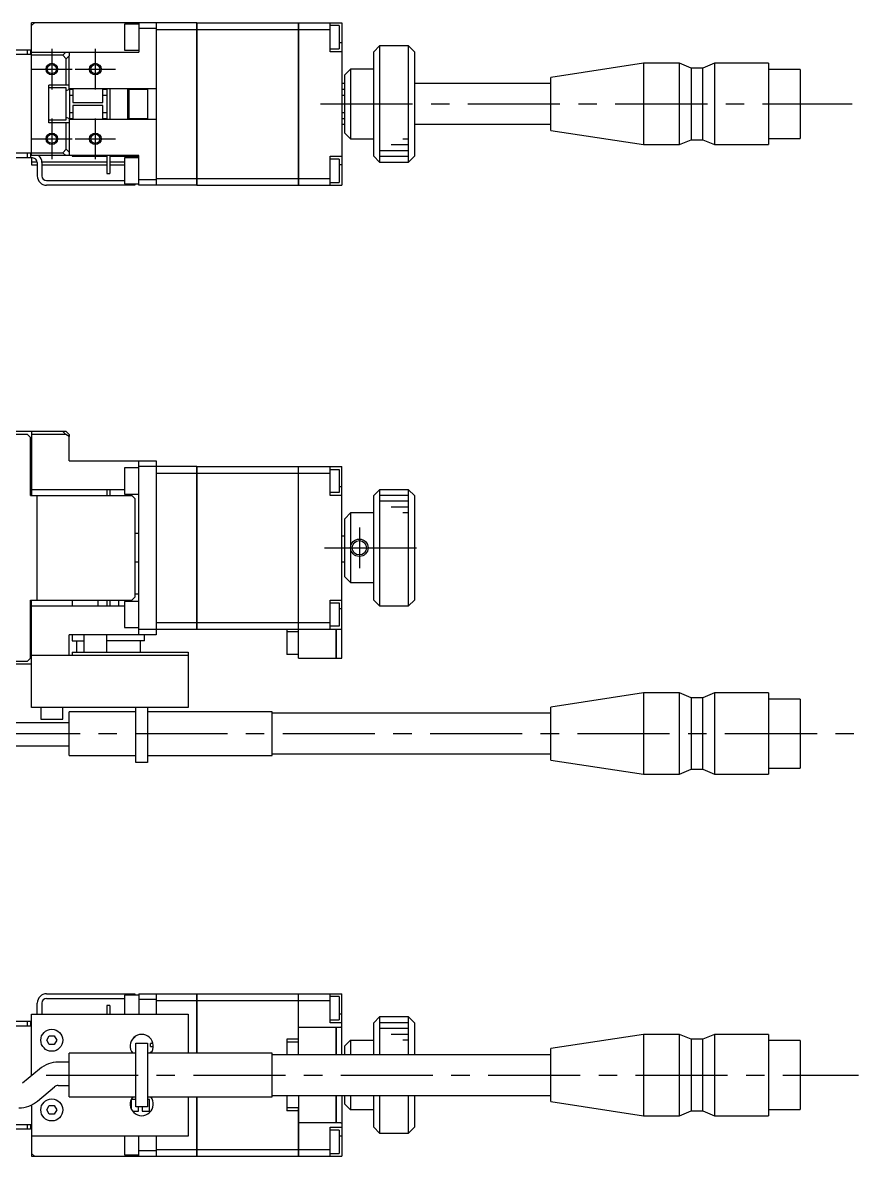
# Model space of a CAD drawing. Extents: x 0 to 586, y -8 to 205.
# Drawn here: x 144 to 288, y 10 to 205.2 of the extents above; entities that cross this region are included whole.
import ezdxf

# ---------------------------------------------------------------- set-up
doc = ezdxf.new("R2010")
doc.units = 0
doc.header["$LTSCALE"] = 0.5
doc.linetypes.add('CENTER', pattern=[50.8, 31.75, -6.35, 6.35, -6.35])
for name, color, linetype in [('MSM_CENTER', 1, 'CENTER'), ('MSM_CONTINUOUS', 7, 'CONTINUOUS'), ('MSM_NARROW', 5, 'CONTINUOUS')]:
    doc.layers.add(name, color=color, linetype=linetype)

msp = doc.modelspace()

# ---------------------------------------------------------------- linework, layer by layer
at = {"layer": 'MSM_CENTER'}
for p, q in [((149.000001, 200.732418), (149.000001, 193.732418)), ((156.500001, 200.732418), (156.500001, 193.732418)), ((145.500001, 197.232418), (152.500001, 197.232418)), ((153.000001, 197.232418), (160.000001, 197.232418)), ((195.303157, 191.232418), (286.948445, 191.232418)), ((149.000001, 188.732418), (149.000001, 181.732418)), ((156.500001, 188.732418), (156.500001, 181.732418)), ((145.500001, 185.232418), (152.500001, 185.232418)), ((153.000001, 185.232418), (160.000001, 185.232418)), ((202.000001, 118.299872), (202.000001, 111.299872)), ((196.000001, 114.800001), (214.000001, 114.800001)), ((138.000001, 82.800001), (288.000001, 82.800001)), ((148.000001, 24), (288.000001, 24))]:
    msp.add_line(p, q, dxfattribs=at)
at = {"layer": 'MSM_CONTINUOUS'}
for p, q in [((145.500001, 204.732418), (146.000001, 205.232418)), ((173.990001, 205.232418), (145.500001, 205.232418)), ((145.500001, 182.732417), (145.500001, 205.232418)), ((164.000001, 205.232418), (164.000001, 200.132418)), ((167.000001, 205.232418), (167.000001, 177.232418)), ((173.990001, 177.232418), (173.990001, 205.232418)), ((174.000001, 205.222418), (173.990001, 205.222418)), ((174.000001, 205.232418), (174.000001, 177.232418)), ((174.000001, 205.232418), (191.490001, 205.232418)), ((191.490001, 177.232418), (191.490001, 205.232418)), ((191.500001, 205.222418), (191.490001, 205.222418)), ((191.500001, 205.232418), (199.000001, 205.232418)), ((191.500001, 205.232418), (191.500001, 177.232418)), ((197.000001, 200.232418), (197.000001, 205.232418)), ((199.000001, 205.232418), (199.000001, 177.232418)), ((161.500001, 204.982418), (161.500001, 200.482418)), ((164.000001, 204.982418), (161.500001, 204.982418)), ((167.000001, 204.232418), (164.000001, 204.232418)), ((167.000001, 204.07765), (173.990001, 204.07765)), ((174.000001, 204.073757), (173.990001, 204.073757)), ((174.000001, 204.07765), (191.490001, 204.07765)), ((191.500001, 204.073757), (191.490001, 204.073757)), ((191.500001, 204.07765), (197.000001, 204.07765)), ((198.500001, 204.732418), (197.000001, 204.732418)), ((198.500001, 204.732418), (198.500001, 200.732418)), ((199.000001, 201.732418), (198.500001, 201.732418)), ((205.500001, 201.232418), (204.500001, 200.232418)), ((205.500001, 201.232418), (205.500001, 181.232418)), ((210.500001, 201.232418), (205.500001, 201.232418)), ((210.500001, 181.232418), (210.500001, 201.232418)), ((211.500001, 200.232418), (210.500001, 201.232418)), ((145.500001, 199.732417), (130.000001, 199.732417)), ((130.300001, 200.532417), (145.300001, 200.532417)), ((144.800001, 199.732417), (144.800001, 200.532417)), ((145.300001, 200.532417), (145.300001, 199.732417)), ((145.500001, 200.132418), (152.000002, 200.132418)), ((150.887629, 199.632418), (145.500001, 199.632418)), ((150.887629, 199.632418), (151.387629, 200.132418)), ((151.500001, 199.020045), (150.887629, 199.632418)), ((152.000001, 199.520045), (151.500001, 199.020045)), ((152.000002, 200.132418), (152.000001, 199.520045)), ((152.000001, 193.721896), (152.000001, 199.520045)), ((152.000003, 200.132418), (164.000001, 200.132418)), ((161.500001, 200.482418), (164.000001, 200.482418)), ((197.000001, 200.732418), (198.500001, 200.732418)), ((199.000001, 200.232418), (197.000001, 200.232418)), ((204.500001, 182.232418), (204.500001, 200.232418)), ((211.500001, 200.232418), (211.500001, 182.232418)), ((151.500001, 194.482417), (151.500001, 199.020045)), ((199.500001, 196.232418), (200.500001, 197.232418)), ((200.500001, 197.232418), (200.500001, 185.232418)), ((204.500001, 197.232418), (200.500001, 197.232418)), ((251.000001, 198.232418), (235.000001, 195.802418)), ((251.000001, 198.232418), (251.000001, 184.232418)), ((257.200001, 198.232418), (251.000001, 198.232418)), ((257.200001, 184.232418), (257.200001, 198.232418)), ((259.200001, 197.382418), (257.200001, 198.232418)), ((259.200001, 197.382418), (259.200001, 185.082418)), ((261.200001, 197.382418), (259.200001, 197.382418)), ((263.200001, 198.232418), (261.200001, 197.382418)), ((261.200001, 185.082418), (261.200001, 197.382418)), ((263.200001, 198.232418), (263.200001, 184.232418)), ((272.500001, 198.232418), (263.200001, 198.232418)), ((272.500001, 198.232418), (272.500001, 184.232418)), ((199.500001, 186.232418), (199.500001, 196.232418)), ((235.000001, 186.662418), (235.000001, 195.802418)), ((278.000001, 197.182418), (272.500001, 197.182418)), ((278.000001, 197.182418), (278.000001, 185.282418)), ((152.000001, 194.482417), (148.500001, 194.482417)), ((148.500001, 187.982417), (148.500001, 194.482417)), ((151.500001, 193.982417), (148.500001, 193.982417)), ((152.000001, 193.721896), (151.499728, 193.512071)), ((151.500001, 188.482417), (151.500001, 193.982417)), ((167.000001, 193.832418), (152.000001, 193.832418)), ((152.100001, 188.632418), (152.100001, 193.832418)), ((152.600001, 193.732418), (152.100001, 193.732418)), ((152.500001, 193.832418), (152.500001, 193.732418)), ((152.600001, 193.832418), (152.600001, 191.482417)), ((157.800001, 191.482417), (157.800001, 193.832418)), ((158.500001, 193.732418), (157.800001, 193.732418)), ((158.500001, 193.832418), (158.500001, 188.632418)), ((159.000001, 193.832418), (159.000001, 188.632418)), ((162.100001, 188.632418), (162.100001, 193.832418)), ((162.300001, 193.832418), (162.300001, 188.632418)), ((165.500001, 193.732418), (162.300001, 193.732418)), ((165.500001, 193.832418), (165.500001, 188.632418)), ((199.500001, 194.732418), (199.000001, 194.732418)), ((199.500001, 193.732418), (199.000001, 193.732418)), ((235.000001, 194.732418), (211.500001, 194.732418)), ((152.100001, 192.732418), (152.600001, 192.732418)), ((152.600001, 191.482417), (157.800001, 191.482417)), ((157.800001, 192.732418), (158.500001, 192.732418)), ((199.000001, 192.732418), (199.500001, 192.732418)), ((152.600001, 189.732418), (152.100001, 189.732418)), ((152.600001, 190.982417), (152.600001, 188.632418)), ((157.800001, 190.982417), (152.600001, 190.982417)), ((157.800001, 188.632418), (157.800001, 190.982417)), ((158.500001, 189.732418), (157.800001, 189.732418)), ((199.500001, 189.732418), (199.000001, 189.732418)), ((148.500001, 188.482417), (151.500001, 188.482417)), ((152.000001, 187.982417), (148.500001, 187.982417)), ((151.499652, 188.952807), (152.000001, 188.74294)), ((151.500001, 183.444788), (151.500001, 187.982417)), ((152.000001, 188.74294), (152.000001, 182.944788)), ((152.000001, 188.632418), (167.000001, 188.632418)), ((152.100001, 188.732418), (152.600001, 188.732418)), ((152.500001, 188.732418), (152.500001, 188.632418)), ((157.800001, 188.732418), (158.500001, 188.732418)), ((162.300001, 188.732418), (165.500001, 188.732418)), ((199.000001, 188.732418), (199.500001, 188.732418)), ((199.000001, 187.732418), (199.500001, 187.732418)), ((211.500001, 187.732418), (235.000001, 187.732418)), ((200.500001, 185.232418), (199.500001, 186.232418)), ((235.000001, 186.662418), (251.000001, 184.232418)), ((200.500001, 185.232418), (204.500001, 185.232418)), ((251.000001, 184.232418), (257.200001, 184.232418)), ((257.200001, 184.232418), (259.200001, 185.082418)), ((259.200001, 185.082418), (261.200001, 185.082418)), ((261.200001, 185.082418), (263.200001, 184.232418)), ((263.200001, 184.232418), (272.500001, 184.232418)), ((272.500001, 185.282418), (278.000001, 185.282418)), ((145.500001, 182.732417), (130.000001, 182.732417)), ((145.700001, 181.932417), (130.300001, 181.932417)), ((144.800001, 181.932417), (144.800001, 182.732417)), ((145.300001, 182.732417), (145.300001, 181.932417)), ((145.500001, 182.832416), (150.887629, 182.832416)), ((145.500001, 182.332416), (145.500001, 182.732415)), ((164.000001, 182.332416), (145.500001, 182.332416)), ((145.500001, 181.932417), (145.500001, 180.732418)), ((150.887629, 182.832416), (151.500001, 183.444788)), ((151.387629, 182.332416), (150.887629, 182.832416)), ((151.500001, 183.444788), (152.000001, 182.944788)), ((152.000001, 182.944788), (152.000003, 182.332416)), ((152.500001, 182.332416), (152.500001, 182.232416)), ((152.500001, 182.232416), (158.500001, 182.232416)), ((158.500001, 182.332416), (158.500001, 179.232418)), ((159.000001, 182.332416), (159.000001, 179.232418)), ((159.000001, 182.232416), (164.000001, 182.232416)), ((161.500001, 181.982418), (161.500001, 177.482418)), ((164.000001, 181.982418), (161.500001, 181.982418)), ((164.000001, 177.232418), (164.000001, 182.332416)), ((197.000001, 182.232418), (199.000001, 182.232418)), ((197.000001, 177.232418), (197.000001, 182.232418)), ((198.500001, 181.732418), (197.000001, 181.732418)), ((198.500001, 181.732418), (198.500001, 177.732418)), ((204.500001, 182.232418), (205.500001, 181.232418)), ((210.500001, 181.232418), (211.500001, 182.232418)), ((146.493727, 181.232418), (145.500001, 181.232418)), ((145.500001, 180.732418), (146.500001, 180.732418)), ((146.500001, 181.132417), (146.500001, 178.832417)), ((158.500001, 181.232418), (147.296873, 181.232418)), ((147.300001, 181.132417), (147.300001, 178.832417)), ((147.300001, 180.732418), (158.500001, 180.732418)), ((161.500001, 181.232418), (159.000001, 181.232418)), ((159.000001, 180.732418), (161.500001, 180.732418)), ((199.000001, 180.732418), (198.500001, 180.732418)), ((205.500001, 181.232418), (210.500001, 181.232418)), ((148.100001, 178.032417), (161.500001, 178.032417)), ((158.500001, 179.232418), (159.000001, 179.232418)), ((164.000001, 178.232418), (167.000001, 178.232418)), ((167.000001, 178.387185), (173.990001, 178.387185)), ((174.000001, 178.391078), (173.990001, 178.391078)), ((174.000001, 178.387185), (191.490001, 178.387185)), ((191.500001, 178.391078), (191.490001, 178.391078)), ((191.500001, 178.387185), (197.000001, 178.387185)), ((197.000001, 177.732418), (198.500001, 177.732418)), ((163.300001, 177.232417), (148.100001, 177.232417)), ((161.500001, 177.482418), (164.000001, 177.482418)), ((162.800001, 177.232417), (162.800001, 177.482418)), ((163.300001, 177.482418), (163.300001, 177.232417)), ((173.990001, 177.232418), (164.000001, 177.232418)), ((174.000001, 177.242418), (173.990001, 177.242418)), ((174.000001, 177.232418), (191.490001, 177.232418)), ((191.500001, 177.242418), (191.490001, 177.242418)), ((191.500001, 177.232418), (199.000001, 177.232418)), ((151.500001, 134.800001), (108.000001, 134.800001)), ((145.500001, 134.800001), (145.500001, 123.800001)), ((151.387629, 134.300001), (150.887629, 134.800001)), ((151.500001, 134.800001), (152.000001, 134.300001)), ((144.800001, 134.300001), (130.800001, 134.300001)), ((145.300001, 133.800001), (144.800001, 134.300001)), ((145.300001, 123.800001), (145.300001, 133.800001)), ((151.387629, 134.300001), (145.500001, 134.300001)), ((152.000003, 133.993813), (151.387629, 134.300001)), ((152.000001, 134.300001), (152.000003, 133.993813)), ((152.000003, 129.800001), (152.000003, 133.993813)), ((152.000003, 129.800001), (167.000001, 129.800001)), ((164.000001, 99.800001), (164.000001, 129.800001)), ((167.000001, 129.800001), (167.000001, 99.800001)), ((161.500001, 128.550001), (161.500001, 124.050001)), ((164.000001, 128.550001), (161.500001, 128.550001)), ((173.990001, 128.800001), (164.000001, 128.800001)), ((167.000001, 127.645233), (173.990001, 127.645233)), ((173.990001, 100.800001), (173.990001, 128.800001)), ((174.000001, 128.790001), (173.990001, 128.790001)), ((174.000001, 127.64134), (173.990001, 127.64134)), ((174.000001, 128.800001), (174.000001, 100.800001)), ((174.000001, 128.800001), (191.490001, 128.800001)), ((174.000001, 127.645233), (191.490001, 127.645233)), ((191.490001, 96.800001), (191.490001, 128.800001)), ((191.500001, 128.790001), (191.490001, 128.790001)), ((191.500001, 127.64134), (191.490001, 127.64134)), ((191.500001, 128.800001), (199.000001, 128.800001)), ((191.500001, 95.800001), (191.500001, 128.800001)), ((191.500001, 127.645233), (197.000001, 127.645233)), ((197.000001, 123.800001), (197.000001, 128.800001)), ((197.000001, 128.300001), (198.500001, 128.300001)), ((198.500001, 128.300001), (198.500001, 124.300001)), ((199.000001, 95.800001), (199.000001, 128.800001)), ((199.000001, 125.300001), (198.500001, 125.300001)), ((161.500001, 124.800001), (145.300001, 124.800001)), ((145.300001, 123.800001), (162.800001, 123.800001)), ((146.500001, 105.800001), (146.500001, 123.800001)), ((158.500001, 124.800001), (158.500001, 123.800001)), ((159.000001, 124.800001), (159.000001, 123.800001)), ((161.500001, 124.050001), (164.000001, 124.050001)), ((163.300001, 123.300001), (162.800001, 123.800001)), ((163.300001, 123.300001), (163.300001, 106.300001)), ((198.500001, 124.300001), (197.000001, 124.300001)), ((199.000001, 123.800001), (197.000001, 123.800001)), ((205.500001, 124.800001), (204.500001, 123.800001)), ((204.500001, 105.800001), (204.500001, 123.800001)), ((205.500001, 124.800001), (205.500001, 104.800001)), ((210.500001, 124.800001), (205.500001, 124.800001)), ((210.500001, 104.800001), (210.500001, 124.800001)), ((211.500001, 123.800001), (210.500001, 124.800001)), ((211.500001, 123.800001), (211.500001, 105.800001)), ((199.500001, 119.800001), (200.500001, 120.800001)), ((199.500001, 109.800001), (199.500001, 119.800001)), ((200.500001, 120.800001), (200.500001, 108.800001)), ((204.500001, 120.800001), (200.500001, 120.800001)), ((163.300001, 117.300001), (164.000001, 117.300001)), ((199.500001, 116.800001), (199.000001, 116.800001)), ((164.000001, 112.300001), (163.300001, 112.300001)), ((199.500001, 112.300001), (199.000001, 112.300001)), ((200.500001, 108.800001), (199.500001, 109.800001)), ((200.500001, 108.800001), (204.500001, 108.800001)), ((145.300001, 95.800001), (145.300001, 105.800001)), ((145.300001, 105.800001), (162.800001, 105.800001)), ((145.500001, 87.300001), (145.500001, 105.800001)), ((152.500001, 105.800001), (152.500001, 104.800001)), ((157.000001, 104.800001), (157.000001, 105.800001)), ((158.500001, 105.800001), (158.500001, 104.800001)), ((159.000001, 105.800001), (159.000001, 104.800001)), ((160.500001, 105.800001), (160.500001, 104.800001)), ((161.500001, 105.550001), (161.500001, 101.050001)), ((164.000001, 105.550001), (161.500001, 105.550001)), ((162.800001, 105.800001), (163.300001, 106.300001)), ((164.000001, 106.800001), (163.300001, 106.800001)), ((197.000001, 100.800001), (197.000001, 105.800001)), ((197.000001, 105.800001), (199.000001, 105.800001)), ((204.500001, 105.800001), (205.500001, 104.800001)), ((210.500001, 104.800001), (211.500001, 105.800001)), ((145.300001, 104.800001), (161.500001, 104.800001)), ((197.000001, 105.300001), (198.500001, 105.300001)), ((198.500001, 105.300001), (198.500001, 101.300001)), ((199.000001, 104.300001), (198.500001, 104.300001)), ((205.500001, 104.800001), (210.500001, 104.800001)), ((167.000001, 101.954768), (173.990001, 101.954768)), ((174.000001, 101.958661), (173.990001, 101.958661)), ((174.000001, 101.954768), (191.490001, 101.954768)), ((191.500001, 101.958661), (191.490001, 101.958661)), ((191.500001, 101.954768), (197.000001, 101.954768)), ((152.000003, 96.300001), (152.000001, 99.800001)), ((167.000001, 99.800001), (152.000001, 99.800001)), ((152.500001, 99.800001), (152.500001, 98.800001)), ((154.500001, 99.800001), (154.500001, 96.800001)), ((158.500001, 96.800001), (158.500001, 99.800001)), ((161.500001, 101.050001), (164.000001, 101.050001)), ((164.000001, 100.800001), (173.990001, 100.800001)), ((165.000001, 98.800001), (165.000001, 99.800001)), ((174.000001, 100.810001), (173.990001, 100.810001)), ((174.000001, 100.800001), (191.490001, 100.800001)), ((189.500001, 100.800001), (189.500001, 96.400001)), ((191.490001, 100.300001), (189.500001, 100.300001)), ((191.500001, 100.810001), (191.490001, 100.810001)), ((191.500001, 100.800001), (199.000001, 100.800001)), ((198.500001, 101.300001), (197.000001, 101.300001)), ((197.990001, 95.800001), (197.990001, 100.800001)), ((198.000001, 100.800001), (198.000001, 95.800001)), ((152.500001, 98.800001), (154.500001, 98.800001)), ((153.250001, 98.800001), (153.250001, 96.800001)), ((165.000001, 98.800001), (158.500001, 98.800001)), ((164.250001, 98.800001), (164.250001, 96.800001)), ((144.800001, 95.300001), (145.300001, 95.800001)), ((145.500001, 96.300001), (172.500001, 96.300001)), ((152.500001, 96.800001), (152.500001, 96.300001)), ((152.500001, 96.800001), (172.500001, 96.800001)), ((172.500001, 96.800001), (172.500001, 87.300001)), ((191.500001, 96.400001), (189.500001, 96.400001)), ((191.500001, 96.800001), (191.490001, 96.800001)), ((191.500001, 95.800001), (197.990001, 95.800001)), ((198.000001, 95.810001), (197.990001, 95.810001)), ((198.000001, 95.800001), (199.000001, 95.800001)), ((108.000001, 94.800001), (145.500001, 94.800001)), ((130.800001, 95.300001), (144.800001, 95.300001)), ((251.000001, 89.800001), (235.000001, 87.370001)), ((251.000001, 89.800001), (251.000001, 75.800001)), ((257.200001, 89.800001), (251.000001, 89.800001)), ((257.200001, 75.800001), (257.200001, 89.800001)), ((259.200001, 88.950001), (257.200001, 89.800001)), ((259.200001, 88.950001), (259.200001, 76.650001)), ((261.200001, 88.950001), (259.200001, 88.950001)), ((263.200001, 89.800001), (261.200001, 88.950001)), ((261.200001, 76.650001), (261.200001, 88.950001)), ((263.200001, 89.800001), (263.200001, 75.800001)), ((272.500001, 89.800001), (263.200001, 89.800001)), ((272.500001, 89.800001), (272.500001, 75.800001)), ((278.000001, 88.750001), (272.500001, 88.750001)), ((278.000001, 88.750001), (278.000001, 76.850001)), ((172.500001, 87.300001), (145.500001, 87.300001)), ((147.100001, 87.300001), (147.100001, 85.300001)), ((150.900001, 85.300001), (150.900001, 87.300001)), ((152.000001, 79.050001), (152.000001, 86.550001)), ((163.500001, 86.550001), (152.000001, 86.550001)), ((163.500001, 77.800001), (163.500001, 87.300001)), ((165.500001, 87.300001), (165.500001, 77.800001)), ((187.000001, 86.550001), (165.500001, 86.550001)), ((187.000001, 79.050001), (187.000001, 86.550001)), ((235.000001, 86.300001), (187.000001, 86.300001)), ((235.000001, 78.230001), (235.000001, 87.370001)), ((152.000001, 84.668241), (139.686506, 84.668241)), ((147.100001, 85.300001), (150.900001, 85.300001)), ((139.686506, 80.668241), (152.000001, 80.668241)), ((152.000001, 79.050001), (163.500001, 79.050001)), ((165.500001, 79.050001), (187.000001, 79.050001)), ((187.000001, 79.300001), (235.000001, 79.300001)), ((235.000001, 78.230001), (251.000001, 75.800001)), ((165.500001, 77.800001), (163.500001, 77.800001)), ((257.200001, 75.800001), (259.200001, 76.650001)), ((259.200001, 76.650001), (261.200001, 76.650001)), ((261.200001, 76.650001), (263.200001, 75.800001)), ((272.500001, 76.850001), (278.000001, 76.850001)), ((251.000001, 75.800001), (257.200001, 75.800001)), ((263.200001, 75.800001), (272.500001, 75.800001)), ((148.100001, 38.000001), (163.300001, 38.000001)), ((148.100001, 37.200001), (161.500001, 37.200001)), ((161.500001, 37.75), (161.500001, 34.5)), ((164.000001, 37.75), (161.500001, 37.75)), ((162.800001, 37.75), (162.800001, 38.000001)), ((163.300001, 38.000001), (163.300001, 37.75)), ((164.000001, 38), (173.990001, 38)), ((164.000001, 38), (164.000001, 34.5)), ((167.000001, 38), (167.000001, 34.5)), ((173.990001, 27.75), (173.990001, 38)), ((174.000001, 37.99), (173.990001, 37.99)), ((174.000001, 38), (191.490001, 38)), ((174.000001, 38), (174.000001, 27.75)), ((191.490001, 29.653), (191.490001, 38)), ((191.500001, 37.99), (191.490001, 37.99)), ((191.500001, 27.5), (191.500001, 38)), ((191.500001, 38), (199.000001, 38)), ((197.000001, 33), (197.000001, 38)), ((198.500001, 37.5), (197.000001, 37.5)), ((198.500001, 37.5), (198.500001, 33.5)), ((199.000001, 27.5), (199.000001, 38)), ((146.500001, 34.5), (146.500001, 36.400001)), ((147.300001, 36.400001), (147.300001, 34.5)), ((158.500001, 36), (158.500001, 34.5)), ((159.000001, 36), (158.500001, 36)), ((159.000001, 36), (159.000001, 34.5)), ((167.000001, 37), (164.000001, 37)), ((167.000001, 36.845233), (173.990001, 36.845233)), ((174.000001, 36.84134), (173.990001, 36.84134)), ((174.000001, 36.845233), (191.490001, 36.845233)), ((191.500001, 36.84134), (191.490001, 36.84134)), ((191.500001, 36.845233), (197.000001, 36.845233)), ((130.300001, 33.300001), (145.500001, 33.300001)), ((144.800001, 32.500001), (144.800001, 33.300001)), ((145.300001, 33.300001), (145.300001, 32.500001)), ((145.500001, 23.863655), (145.500001, 34.5)), ((145.500001, 34.5), (172.500001, 34.5)), ((172.500001, 34.5), (172.500001, 27.75)), ((197.000001, 33.5), (198.500001, 33.5)), ((199.000001, 34.5), (198.500001, 34.5)), ((205.500001, 34), (204.500001, 33)), ((205.500001, 34), (205.500001, 27.5)), ((210.500001, 34), (205.500001, 34)), ((210.500001, 27.5), (210.500001, 34)), ((211.500001, 33), (210.500001, 34)), ((130.000001, 32.500001), (145.500001, 32.500001)), ((191.500001, 32.25), (197.990001, 32.25)), ((199.000001, 33), (197.000001, 33)), ((197.990001, 27.5), (197.990001, 32.25)), ((198.000001, 32.24), (197.990001, 32.24)), ((198.000001, 32.25), (198.000001, 27.5)), ((198.000001, 32.25), (198.800001, 32.25)), ((198.800001, 32.229022), (198.800001, 32.25)), ((199.000001, 32.229022), (198.800001, 32.229022)), ((204.500001, 27.5), (204.500001, 33)), ((211.500001, 33), (211.500001, 27.5)), ((148.133976, 30), (148.566989, 30.75)), ((148.566989, 29.25), (148.133976, 30)), ((148.566989, 30.75), (149.433014, 30.75)), ((149.433014, 30.75), (149.866027, 30)), ((149.866027, 30), (149.433014, 29.25)), ((163.500001, 29.5), (165.500001, 29.5)), ((163.500001, 18.5), (163.500001, 29.5)), ((165.500001, 29.5), (165.500001, 18.5)), ((166.000001, 28.925002), (166.000001, 29.425002)), ((166.454323, 29.425002), (166.000001, 29.425002)), ((189.500001, 30.153), (189.500001, 27.5)), ((191.490001, 30.153), (189.500001, 30.153)), ((191.500001, 29.653), (189.500001, 29.653)), ((200.500001, 30), (199.500001, 29)), ((200.500001, 30), (200.500001, 27.5)), ((200.500001, 30), (204.500001, 30)), ((251.000001, 31), (235.000001, 28.57)), ((251.000001, 31), (251.000001, 17)), ((257.200001, 31), (251.000001, 31)), ((257.200001, 17), (257.200001, 31)), ((259.200001, 30.15), (257.200001, 31)), ((259.200001, 30.15), (259.200001, 17.85)), ((261.200001, 30.15), (259.200001, 30.15)), ((263.200001, 31), (261.200001, 30.15)), ((261.200001, 17.85), (261.200001, 30.15)), ((263.200001, 31), (263.200001, 17)), ((272.500001, 31), (263.200001, 31)), ((272.500001, 31), (272.500001, 17)), ((278.000001, 29.95), (272.500001, 29.95)), ((278.000001, 29.95), (278.000001, 18.05)), ((149.433014, 29.25), (148.566989, 29.25)), ((152.000001, 20.25), (152.000001, 27.75)), ((163.500001, 27.75), (152.000001, 27.75)), ((187.000001, 27.75), (165.500001, 27.75)), ((166.000001, 28.925002), (166.498595, 28.925002)), ((166.000001, 27.75), (166.000001, 27.925002)), ((166.18653, 27.925002), (166.000001, 27.925002)), ((187.000001, 20.25), (187.000001, 27.75)), ((235.000001, 27.5), (187.000001, 27.5)), ((199.500001, 27.5), (199.500001, 29)), ((235.000001, 19.43), (235.000001, 28.57)), ((152.000001, 26.206727), (150.112218, 26.206727)), ((146.89828, 25.036949), (143.974917, 22.583957)), ((146.546068, 19.519779), (149.46943, 21.972772)), ((150.112218, 22.206727), (152.000001, 22.206727)), ((152.000001, 20.25), (163.500001, 20.25)), ((163.500001, 19.777502), (162.667501, 19.777502)), ((162.667501, 19.777502), (162.667501, 18.198786)), ((165.500001, 20.25), (187.000001, 20.25)), ((165.822501, 19.777502), (165.500001, 19.777502)), ((165.822501, 17.777502), (165.822501, 19.777502)), ((172.500001, 20.25), (172.500001, 13.5)), ((173.990001, 10), (173.990001, 20.25)), ((174.000001, 20.25), (174.000001, 10)), ((187.000001, 20.5), (235.000001, 20.5)), ((189.500001, 20.5), (189.500001, 17.847)), ((191.500001, 20.5), (191.500001, 10)), ((197.990001, 15.75), (197.990001, 20.5)), ((198.000001, 20.5), (198.000001, 15.75)), ((199.000001, 20.5), (199.000001, 10)), ((199.500001, 19), (199.500001, 20.5)), ((200.500001, 20.5), (200.500001, 18)), ((204.500001, 15), (204.500001, 20.5)), ((205.500001, 20.5), (205.500001, 14)), ((210.500001, 14), (210.500001, 20.5)), ((211.500001, 20.5), (211.500001, 15)), ((145.500001, 18.844413), (145.500001, 10)), ((148.133976, 18), (148.566989, 18.75)), ((148.566989, 17.25), (148.133976, 18)), ((148.566989, 18.75), (149.433014, 18.75)), ((149.433014, 18.75), (149.866027, 18)), ((149.866027, 18), (149.433014, 17.25)), ((162.917125, 17.777502), (163.917501, 17.777502)), ((165.500001, 18.5), (163.500001, 18.5)), ((163.917501, 17.777502), (163.917501, 18.5)), ((164.572501, 18.5), (164.572501, 17.777502)), ((164.572501, 17.777502), (165.822501, 17.777502)), ((191.500001, 18.347), (189.500001, 18.347)), ((191.490001, 17.847), (189.500001, 17.847)), ((191.490001, 10), (191.490001, 18.347)), ((199.500001, 19), (200.500001, 18)), ((204.500001, 18), (200.500001, 18)), ((235.000001, 19.43), (251.000001, 17)), ((257.200001, 17), (259.200001, 17.85)), ((259.200001, 17.85), (261.200001, 17.85)), ((261.200001, 17.85), (263.200001, 17)), ((272.500001, 18.05), (278.000001, 18.05)), ((149.433014, 17.25), (148.566989, 17.25)), ((197.990001, 15.75), (191.500001, 15.75)), ((198.000001, 15.76), (197.990001, 15.76)), ((198.800001, 15.75), (198.000001, 15.75)), ((198.800001, 15.770978), (199.000001, 15.770978)), ((198.800001, 15.75), (198.800001, 15.770978)), ((251.000001, 17), (257.200001, 17)), ((263.200001, 17), (272.500001, 17)), ((130.000001, 15.500001), (145.500001, 15.500001)), ((145.300001, 14.700001), (130.300001, 14.700001)), ((144.800001, 14.700001), (144.800001, 15.500001)), ((145.300001, 15.500001), (145.300001, 14.700001)), ((197.000001, 15), (199.000001, 15)), ((197.000001, 10), (197.000001, 15)), ((198.500001, 14.5), (197.000001, 14.5)), ((198.500001, 14.5), (198.500001, 10.5)), ((204.500001, 15), (205.500001, 14)), ((205.500001, 14), (210.500001, 14)), ((210.500001, 14), (211.500001, 15)), ((172.500001, 13.5), (145.500001, 13.5)), ((161.500001, 13.5), (161.500001, 10.25)), ((164.000001, 10), (164.000001, 13.5)), ((167.000001, 13.5), (167.000001, 10)), ((199.000001, 13.5), (198.500001, 13.5)), ((146.000001, 10), (145.500001, 10.5)), ((145.500001, 10), (173.990001, 10)), ((161.500001, 10.25), (164.000001, 10.25)), ((164.000001, 11), (167.000001, 11)), ((167.000001, 11.154768), (173.990001, 11.154768)), ((174.000001, 11.158661), (173.990001, 11.158661)), ((174.000001, 10.01), (173.990001, 10.01)), ((174.000001, 11.154768), (191.490001, 11.154768)), ((174.000001, 10), (191.490001, 10)), ((191.500001, 11.158661), (191.490001, 11.158661)), ((191.500001, 10.01), (191.490001, 10.01)), ((191.500001, 11.154768), (197.000001, 11.154768)), ((191.500001, 10), (199.000001, 10)), ((197.000001, 10.5), (198.500001, 10.5))]:
    msp.add_line(p, q, dxfattribs=at)
for centre, radius in [((149.000001, 197.232418), 0.7835), ((156.500001, 197.232418), 0.7835), ((149.000001, 185.232418), 0.7835), ((156.500001, 185.232418), 0.7835), ((202.000001, 114.799872), 1.2295), ((149.000001, 30), 1.9), ((149.000001, 18), 1.9)]:
    msp.add_circle(centre, radius, dxfattribs=at)
for centre, radius, start, end in [((145.700001, 181.132417), 0.8, 0, 90), ((145.700001, 181.132417), 1.6, 0, 48.590324), ((148.100001, 178.832417), 1.6, 180, 270), ((148.100001, 178.832417), 0.8, 180, 270), ((148.100001, 36.400001), 1.6, 90, 180), ((148.100001, 36.400001), 0.8, 90, 180), ((164.500001, 29), 2, 321.317813, 218.68215917), ((163.200001, 30.667502), 0.2, 255.074363, 0.806255), ((150.112218, 21.206727), 5, 90, 130), ((150.112218, 21.206727), 1, 90, 130), ((164.500001, 19), 2, 141.317813, 38.68219661), ((143.332129, 23.350001), 5, 270, 310)]:
    msp.add_arc(centre, radius, start, end, dxfattribs=at)
at = {"layer": 'MSM_NARROW'}
for p, q in [((207.500001, 184.232418), (210.500001, 184.232418)), ((209.500001, 185.232418), (210.500001, 185.232418)), ((205.500001, 183.232418), (210.500001, 183.232418)), ((205.500001, 182.232418), (210.500001, 182.232418)), ((210.500001, 123.800001), (205.500001, 123.800001)), ((210.500001, 122.800001), (205.500001, 122.800001)), ((210.500001, 121.800001), (207.500001, 121.800001)), ((210.500001, 120.800001), (209.500001, 120.800001)), ((210.500001, 33), (205.500001, 33)), ((210.500001, 32), (205.500001, 32)), ((210.500001, 31), (207.500001, 31)), ((210.500001, 30), (209.500001, 30))]:
    msp.add_line(p, q, dxfattribs=at)
for centre, radius in [((149.000001, 197.232418), 1), ((156.500001, 197.232418), 1), ((149.000001, 185.232418), 1), ((156.500001, 185.232418), 1), ((202.000001, 114.799872), 1.5)]:
    msp.add_circle(centre, radius, dxfattribs=at)

doc.saveas('drawing.dxf')
